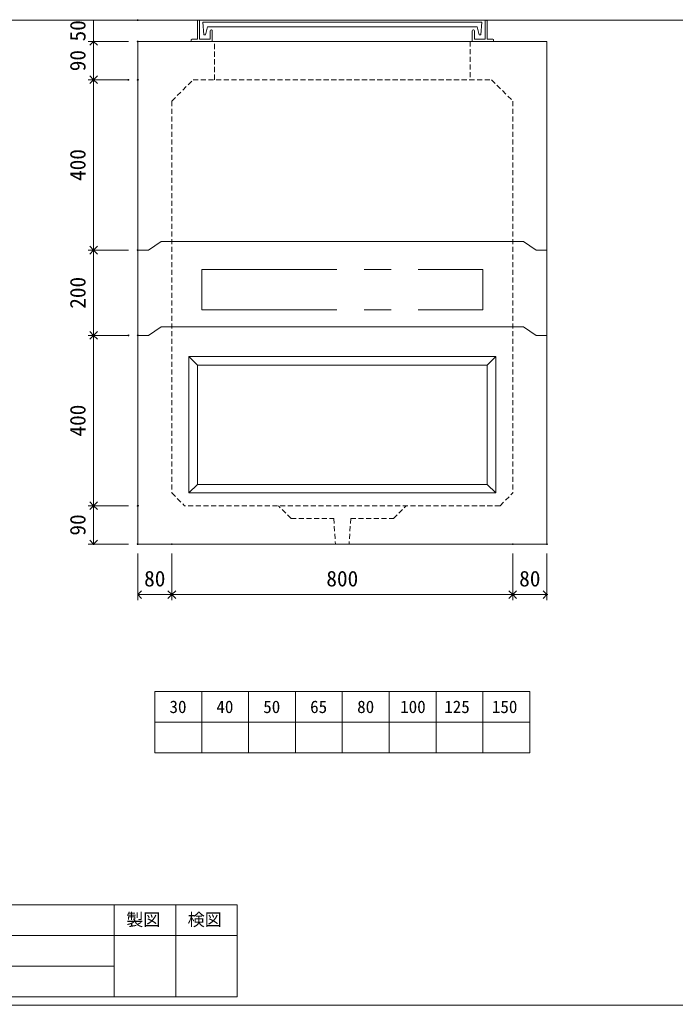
# Model space of a CAD drawing. Units: millimetres, scale not verified. Extents: x -4890 to 18490, y -2347 to 2347.
# Drawn here: x 308 to 1846, y -1928 to 386 of the extents above; entities that cross this region are included whole.
import ezdxf
from ezdxf.enums import TextEntityAlignment as Align

# ---------------------------------------------------------------- set-up
doc = ezdxf.new("R2010")
doc.units = ezdxf.units.MM
doc.header["$LTSCALE"] = 10
doc.header["$PDMODE"] = 32
doc.header["$PDSIZE"] = 2
doc.linetypes.add('DASHED1', pattern=[1.8, 1.2, -0.6])
doc.linetypes.add('USER2', pattern=[50.8, 31.75, -6.35, 6.35, -6.35])
doc.layers.add('0-1_Defpoints', color=7, linetype='Continuous')
for name, color, linetype, lineweight in [('0-2_waku', 7, 'Continuous', 18), ('0-3_gaikei', 7, 'Continuous', 18), ('0-4_kakure', 7, 'DASHED1', 5), ('0-5_sunpou', 7, 'Continuous', 5), ('0-9_uchigawa', 6, 'Continuous', 18), ('0-B_futa', 3, 'Continuous', 18), ('0-C_GL', 4, 'Continuous', 18), ('0-E_文字１', 7, 'Continuous', 18), ('1-3_uchigawa2', 6, 'USER2', 18)]:
    doc.layers.add(name, color=color, linetype=linetype, lineweight=lineweight)
doc.styles.add('ＭＳ ゴシック', font='')
doc.styles.get('ＭＳ ゴシック').set_extended_font_data('MS Gothic')

# ---------------------------------------------------------------- blocks, each defined once
blk = doc.blocks.new('_Open90')
at = {"layer": '0-5_sunpou'}
blk.add_line((0, 0), (-1, 0), dxfattribs=at)
blk.add_lwpolyline([(-0.5, 0.5), (0, 0), (-0.5, -0.5)], dxfattribs=at)
blk = doc.blocks.new('D55')
at = {"layer": '0-1_Defpoints'}
for p in [(2032.32, 2492.03), (1928.83, 2402.03), (2032.32, 2402.03)]:
    blk.add_point(p, dxfattribs=at)
at = {"layer": '0-5_sunpou'}
for p, q in [((2010.32, 2492.03), (1915.83, 2492.03)), ((1928.83, 2474.03), (1928.83, 2420.03)), ((2010.32, 2402.03), (1915.83, 2402.03))]:
    blk.add_line(p, q, dxfattribs=at)
at = {"layer": '0-5_sunpou', "xscale": 18, "yscale": 18}
for p, rotation in [((1928.83, 2492.03), 90), ((1928.83, 2402.03), 270)]:
    blk.add_blockref('_Open90', p, dxfattribs=dict(at, rotation=rotation))
at = {"layer": '0-5_sunpou', "style": 'ＭＳ ゴシック'}
blk.add_text('90', height=36.66, rotation=90, dxfattribs=at).set_placement((1920.83, 2422.03), align=Align.BOTTOM_LEFT)
blk = doc.blocks.new('D56')
at = {"layer": '0-1_Defpoints'}
for p in [(2032.32, 1802.03), (1928.83, 1402.03), (2032.32, 1402.03)]:
    blk.add_point(p, dxfattribs=at)
at = {"layer": '0-5_sunpou'}
for p, q in [((2010.32, 1802.03), (1915.83, 1802.03)), ((1928.83, 1784.03), (1928.83, 1420.03)), ((2010.32, 1402.03), (1915.83, 1402.03))]:
    blk.add_line(p, q, dxfattribs=at)
at = {"layer": '0-5_sunpou', "xscale": 18, "yscale": 18}
for p, rotation in [((1928.83, 1802.03), 90), ((1928.83, 1402.03), 270)]:
    blk.add_blockref('_Open90', p, dxfattribs=dict(at, rotation=rotation))
at = {"layer": '0-5_sunpou', "style": 'ＭＳ ゴシック'}
blk.add_text('400', height=36.66, rotation=90, dxfattribs=at).set_placement((1920.83, 1564.53), align=Align.BOTTOM_LEFT)
blk = doc.blocks.new('D57')
at = {"layer": '0-1_Defpoints'}
for p in [(2032.32, 1402.03), (1928.83, 1312.03), (2032.32, 1312.03)]:
    blk.add_point(p, dxfattribs=at)
at = {"layer": '0-5_sunpou'}
for p, q in [((2010.32, 1402.03), (1915.83, 1402.03)), ((1928.83, 1384.03), (1928.83, 1330.03)), ((2010.32, 1312.03), (1915.83, 1312.03))]:
    blk.add_line(p, q, dxfattribs=at)
at = {"layer": '0-5_sunpou', "xscale": 18, "yscale": 18}
for p, rotation in [((1928.83, 1402.03), 90), ((1928.83, 1312.03), 270)]:
    blk.add_blockref('_Open90', p, dxfattribs=dict(at, rotation=rotation))
at = {"layer": '0-5_sunpou', "style": 'ＭＳ ゴシック'}
blk.add_text('90', height=36.66, rotation=90, dxfattribs=at).set_placement((1920.83, 1332.03), align=Align.BOTTOM_LEFT)
blk = doc.blocks.new('D58')
at = {"layer": '0-1_Defpoints'}
for p in [(2032.32, 1312.03), (2112.32, 1312.03), (2112.32, 1193.64)]:
    blk.add_point(p, dxfattribs=at)
at = {"layer": '0-5_sunpou'}
for p, q in [((2032.32, 1290.03), (2032.32, 1180.64)), ((2112.32, 1290.03), (2112.32, 1180.64)), ((2050.32, 1193.64), (2094.32, 1193.64))]:
    blk.add_line(p, q, dxfattribs=at)
at = {"layer": '0-5_sunpou', "xscale": 18, "yscale": 18, "rotation": 180}
blk.add_blockref('_Open90', (2032.32, 1193.64), dxfattribs=at)
at = {"layer": '0-5_sunpou', "xscale": 18, "yscale": 18}
blk.add_blockref('_Open90', (2112.32, 1193.64), dxfattribs=at)
at = {"layer": '0-5_sunpou', "style": 'ＭＳ ゴシック'}
blk.add_text('80', height=36.66, dxfattribs=at).set_placement((2047.32, 1201.64), align=Align.BOTTOM_LEFT)
blk = doc.blocks.new('D59')
at = {"layer": '0-1_Defpoints'}
for p in [(2112.32, 1312.03), (2912.32, 1312.03), (2912.32, 1193.64)]:
    blk.add_point(p, dxfattribs=at)
at = {"layer": '0-5_sunpou'}
for p, q in [((2112.32, 1290.03), (2112.32, 1180.64)), ((2912.32, 1290.03), (2912.32, 1180.64)), ((2130.32, 1193.64), (2894.32, 1193.64))]:
    blk.add_line(p, q, dxfattribs=at)
at = {"layer": '0-5_sunpou', "xscale": 18, "yscale": 18, "rotation": 180}
blk.add_blockref('_Open90', (2112.32, 1193.64), dxfattribs=at)
at = {"layer": '0-5_sunpou', "xscale": 18, "yscale": 18}
blk.add_blockref('_Open90', (2912.32, 1193.64), dxfattribs=at)
at = {"layer": '0-5_sunpou', "style": 'ＭＳ ゴシック'}
blk.add_text('800', height=36.66, dxfattribs=at).set_placement((2474.82, 1201.64), align=Align.BOTTOM_LEFT)
blk = doc.blocks.new('D60')
at = {"layer": '0-1_Defpoints'}
for p in [(2912.32, 1312.03), (2992.32, 1312.03), (2992.32, 1193.64)]:
    blk.add_point(p, dxfattribs=at)
at = {"layer": '0-5_sunpou'}
for p, q in [((2912.32, 1290.03), (2912.32, 1180.64)), ((2992.32, 1290.03), (2992.32, 1180.64)), ((2930.32, 1193.64), (2974.32, 1193.64))]:
    blk.add_line(p, q, dxfattribs=at)
at = {"layer": '0-5_sunpou', "xscale": 18, "yscale": 18, "rotation": 180}
blk.add_blockref('_Open90', (2912.32, 1193.64), dxfattribs=at)
at = {"layer": '0-5_sunpou', "xscale": 18, "yscale": 18}
blk.add_blockref('_Open90', (2992.32, 1193.64), dxfattribs=at)
at = {"layer": '0-5_sunpou', "style": 'ＭＳ ゴシック'}
blk.add_text('80', height=36.66, dxfattribs=at).set_placement((2927.32, 1201.64), align=Align.BOTTOM_LEFT)
blk = doc.blocks.new('D61')
at = {"layer": '0-1_Defpoints'}
for p in [(2010.32, 2402.03), (1928.83, 2002.03), (2032.32, 2002.03)]:
    blk.add_point(p, dxfattribs=at)
at = {"layer": '0-5_sunpou'}
for p, q in [((1988.32, 2402.03), (1915.83, 2402.03)), ((1928.83, 2384.03), (1928.83, 2020.03)), ((2010.32, 2002.03), (1915.83, 2002.03))]:
    blk.add_line(p, q, dxfattribs=at)
at = {"layer": '0-5_sunpou', "xscale": 18, "yscale": 18}
for p, rotation in [((1928.83, 2402.03), 90), ((1928.83, 2002.03), 270)]:
    blk.add_blockref('_Open90', p, dxfattribs=dict(at, rotation=rotation))
at = {"layer": '0-5_sunpou', "style": 'ＭＳ ゴシック'}
blk.add_text('400', height=36.66, rotation=90, dxfattribs=at).set_placement((1920.83, 2164.53), align=Align.BOTTOM_LEFT)
blk = doc.blocks.new('D62')
at = {"layer": '0-1_Defpoints'}
for p in [(2032.32, 2002.03), (1928.83, 1802.03), (2010.32, 1802.03)]:
    blk.add_point(p, dxfattribs=at)
at = {"layer": '0-5_sunpou'}
for p, q in [((2010.32, 2002.03), (1915.83, 2002.03)), ((1928.83, 1984.03), (1928.83, 1820.03)), ((1988.32, 1802.03), (1915.83, 1802.03))]:
    blk.add_line(p, q, dxfattribs=at)
at = {"layer": '0-5_sunpou', "xscale": 18, "yscale": 18}
for p, rotation in [((1928.83, 2002.03), 90), ((1928.83, 1802.03), 270)]:
    blk.add_blockref('_Open90', p, dxfattribs=dict(at, rotation=rotation))
at = {"layer": '0-5_sunpou', "style": 'ＭＳ ゴシック'}
blk.add_text('200', height=36.66, rotation=90, dxfattribs=at).set_placement((1920.83, 1864.53), align=Align.BOTTOM_LEFT)
blk = doc.blocks.new('D44')
at = {"layer": '0-1_Defpoints'}
for p in [(2032.32, 2542.03), (1928.83, 2492.03), (2032.32, 2492.03)]:
    blk.add_point(p, dxfattribs=at)
at = {"layer": '0-5_sunpou'}
for p, q in [((2010.32, 2542.03), (1915.83, 2542.03)), ((1928.83, 2542.03), (1928.83, 2492.03)), ((2010.32, 2492.03), (1915.83, 2492.03))]:
    blk.add_line(p, q, dxfattribs=at)
at = {"layer": '0-5_sunpou', "style": 'ＭＳ ゴシック'}
blk.add_text('50', height=36.66, rotation=90, dxfattribs=at).set_placement((1920.83, 2492.03), align=Align.BOTTOM_LEFT)

msp = doc.modelspace()

# ---------------------------------------------------------------- linework, layer by layer
at = {"layer": '0-2_waku'}
for p, q in [((625, -1191.36), (625, -1335.36)), ((625, -1191.36), (625, -1335.36)), ((625, -1191.36), (625, -1335.36)), ((625, -1191.36), (625, -1335.36)), ((625, -1191.36), (1505, -1191.36)), ((735, -1191.36), (735, -1335.36)), ((845, -1191.36), (845, -1335.36)), ((845, -1191.36), (845, -1335.36)), ((955, -1191.36), (955, -1335.36)), ((1065, -1191.36), (1065, -1335.36)), ((1175, -1191.36), (1175, -1335.36)), ((1285, -1191.36), (1285, -1335.36)), ((1395, -1191.36), (1395, -1335.36)), ((1505, -1191.36), (1505, -1335.36)), ((625, -1263.36), (1505, -1263.36)), ((625, -1335.36), (1505, -1335.36)), ((-1210, -1692.03), (818, -1692.03)), ((530, -1692.03), (530, -1908.03)), ((530, -1692.03), (530, -1908.03)), ((674, -1692.03), (674, -1908.03)), ((818, -1692.03), (818, -1908.03)), ((-1210, -1764.03), (818, -1764.03)), ((-1210, -1836.03), (530, -1836.03)), ((-1210, -1908.03), (818, -1908.03)), ((-1230, -1928.03), (4890, -1928.03)), ((-1230, -1928.03), (4890, -1928.03))]:
    msp.add_line(p, q, dxfattribs=at)
at = {"layer": '0-3_gaikei'}
for p, q in [((585, 334.64), (1545, 334.64)), ((585, 334.64), (585, -845.36)), ((630, 334.64), (740, 334.64)), ((665, 334.64), (1465, 334.64)), ((1500, 334.64), (1390, 334.64)), ((1545, 334.64), (1545, -845.36)), ((610, -155.36), (640, -135.36)), ((640, -135.36), (1490, -135.36)), ((1490, -135.36), (1520, -155.36)), ((610, -155.36), (585, -155.36)), ((1520, -155.36), (1545, -155.36)), ((610, -355.36), (640, -335.36)), ((640, -335.36), (1490, -335.36)), ((1490, -335.36), (1520, -355.36)), ((610, -355.36), (585, -355.36)), ((1520, -355.36), (1545, -355.36)), ((1545, -845.36), (585, -845.36))]:
    msp.add_line(p, q, dxfattribs=at)
at = {"layer": '0-4_kakure'}
for p, q in [((765, 244.64), (765, 334.64)), ((1365, 334.64), (1365, 244.64)), ((665, 194.64), (715, 244.64)), ((715, 244.64), (1415, 244.64)), ((715, 244.64), (1415, 244.64)), ((1415, 244.64), (1465, 194.64)), ((665, 194.64), (665, -725.36)), ((1465, 194.64), (1465, -725.36)), ((665, -725.36), (695, -755.36)), ((1435, -755.36), (1465, -725.36)), ((1435, -755.36), (695, -755.36)), ((945, -785.36), (915, -755.36)), ((945, -785.36), (915, -755.36)), ((945, -785.36), (915, -755.36)), ((1185, -785.36), (1215, -755.36)), ((1185, -785.36), (1215, -755.36)), ((1185, -785.36), (1215, -755.36)), ((945, -785.36), (1045, -785.36)), ((945, -785.36), (1045, -785.36)), ((945, -785.36), (1045, -785.36)), ((1045, -785.36), (1049, -845.36)), ((1045, -785.36), (1049, -845.36)), ((1085, -785.36), (1081, -845.36)), ((1085, -785.36), (1081, -845.36)), ((1085, -785.36), (1185, -785.36)), ((1085, -785.36), (1185, -785.36)), ((1085, -785.36), (1185, -785.36))]:
    msp.add_line(p, q, dxfattribs=at)
at = {"layer": '0-9_uchigawa'}
for p, q in [((705, -405.36), (725, -425.36)), ((705, -405.36), (705, -705.36)), ((705, -405.36), (1425, -405.36)), ((705, -405.36), (705, -725.29)), ((705, -405.36), (725, -425.36)), ((1425, -405.36), (1405, -425.36)), ((1425, -405.36), (1425, -725.29)), ((725, -425.36), (725, -685.36)), ((725, -425.36), (725, -685.36)), ((725, -425.36), (725, -685.36)), ((725, -425.36), (725, -685.36)), ((725, -425.36), (725, -705.29)), ((1405, -705.29), (1405, -425.36)), ((705, -725.29), (725, -705.29)), ((725, -705.29), (1405, -705.29)), ((1425, -725.29), (1405, -705.29)), ((705, -725.29), (1425, -725.29)), ((725, -725.29), (1425, -725.29))]:
    msp.add_line(p, q, dxfattribs=at)
for points in [[(705, -405.36), (725, -425.36), (725, -685.36)], [(705, -405.36), (725, -425.36), (1405, -425.36)]]:
    msp.add_lwpolyline(points, dxfattribs=at)
at = {"layer": '0-B_futa'}
for p, q in [((725, 382.64), (725, 339.64)), ((727, 384.64), (730, 384.64)), ((730, 384.64), (730, 339.64)), ((737.81, 380.14), (1392.14, 380.14)), ((737.81, 380.14), (740.3, 350.14)), ((1392.14, 380.14), (1389.89, 350.14)), ((1400, 384.64), (1400, 339.64)), ((1400, 384.64), (1403, 384.64)), ((1405, 382.64), (1405, 339.64)), ((740.3, 350.14), (744.01, 350.14)), ((748.33, 369.14), (744.01, 350.14)), ((748.33, 369.14), (1381.67, 369.14)), ((755, 359.64), (755, 339.64)), ((757, 361.64), (758, 361.64)), ((760, 359.64), (760, 334.64)), ((1370, 359.64), (1370, 334.64)), ((1373, 361.64), (1372, 361.64)), ((1375, 359.64), (1375, 339.64)), ((1381.67, 369.14), (1385.99, 350.14)), ((1389.89, 350.14), (1385.99, 350.14)), ((710, 337.64), (710, 336.64)), ((712, 339.64), (725, 339.64)), ((760, 334.64), (712, 334.64)), ((730, 339.64), (755, 339.64)), ((1370, 334.64), (1418, 334.64)), ((1400, 339.64), (1375, 339.64)), ((1418, 339.64), (1405, 339.64)), ((1420, 337.64), (1420, 336.64))]:
    msp.add_line(p, q, dxfattribs=at)
for centre, start, end in [((727, 382.64), 90, 180), ((1403, 382.64), 0, 90), ((757, 359.64), 90, 180), ((758, 359.64), 0, 90), ((1372, 359.64), 90, 180), ((1373, 359.64), 0, 90), ((712, 337.64), 90, 180), ((712, 336.64), 180, 270), ((1418, 337.64), 0, 90), ((1418, 336.64), 270, 0)]:
    msp.add_arc(centre, 2, start, end, dxfattribs=at)
at = {"layer": '0-C_GL'}
msp.add_line((-1230, 384.64), (4890, 384.64), dxfattribs=at)
at = {"layer": '1-3_uchigawa2'}
for p, q in [((735, -200.36), (735, -295.36)), ((735, -200.36), (1395, -200.36)), ((1395, -200.36), (1395, -295.36)), ((735, -295.36), (1395, -295.36))]:
    msp.add_line(p, q, dxfattribs=at)

# ---------------------------------------------------------------- block references
at = {"layer": '0-5_sunpou'}
for name in ['D44', 'D55', 'D61', 'D62', 'D56', 'D57', 'D58', 'D59', 'D60']:
    msp.add_blockref(name, (-1447.32, -2157.39), dxfattribs=at)

# ---------------------------------------------------------------- texts
at = {"layer": '0-E_文字１', "style": 'ＭＳ ゴシック'}
for s, p in [('30', (659.47, -1250.82)), ('40', (769.47, -1250.82)), ('50', (879.47, -1250.82)), ('65', (989.47, -1250.82)), ('80', (1099.88, -1250.82)), ('100', (1200.75, -1250.82)), ('125', (1304.14, -1250.82)), ('150', (1415.9, -1250.82)), ('製図', (558.06, -1750.27)), ('検図', (702.06, -1750.27))]:
    msp.add_text(s, height=29.33, dxfattribs=at).set_placement(p, align=Align.BOTTOM_LEFT)

doc.saveas('drawing.dxf')
